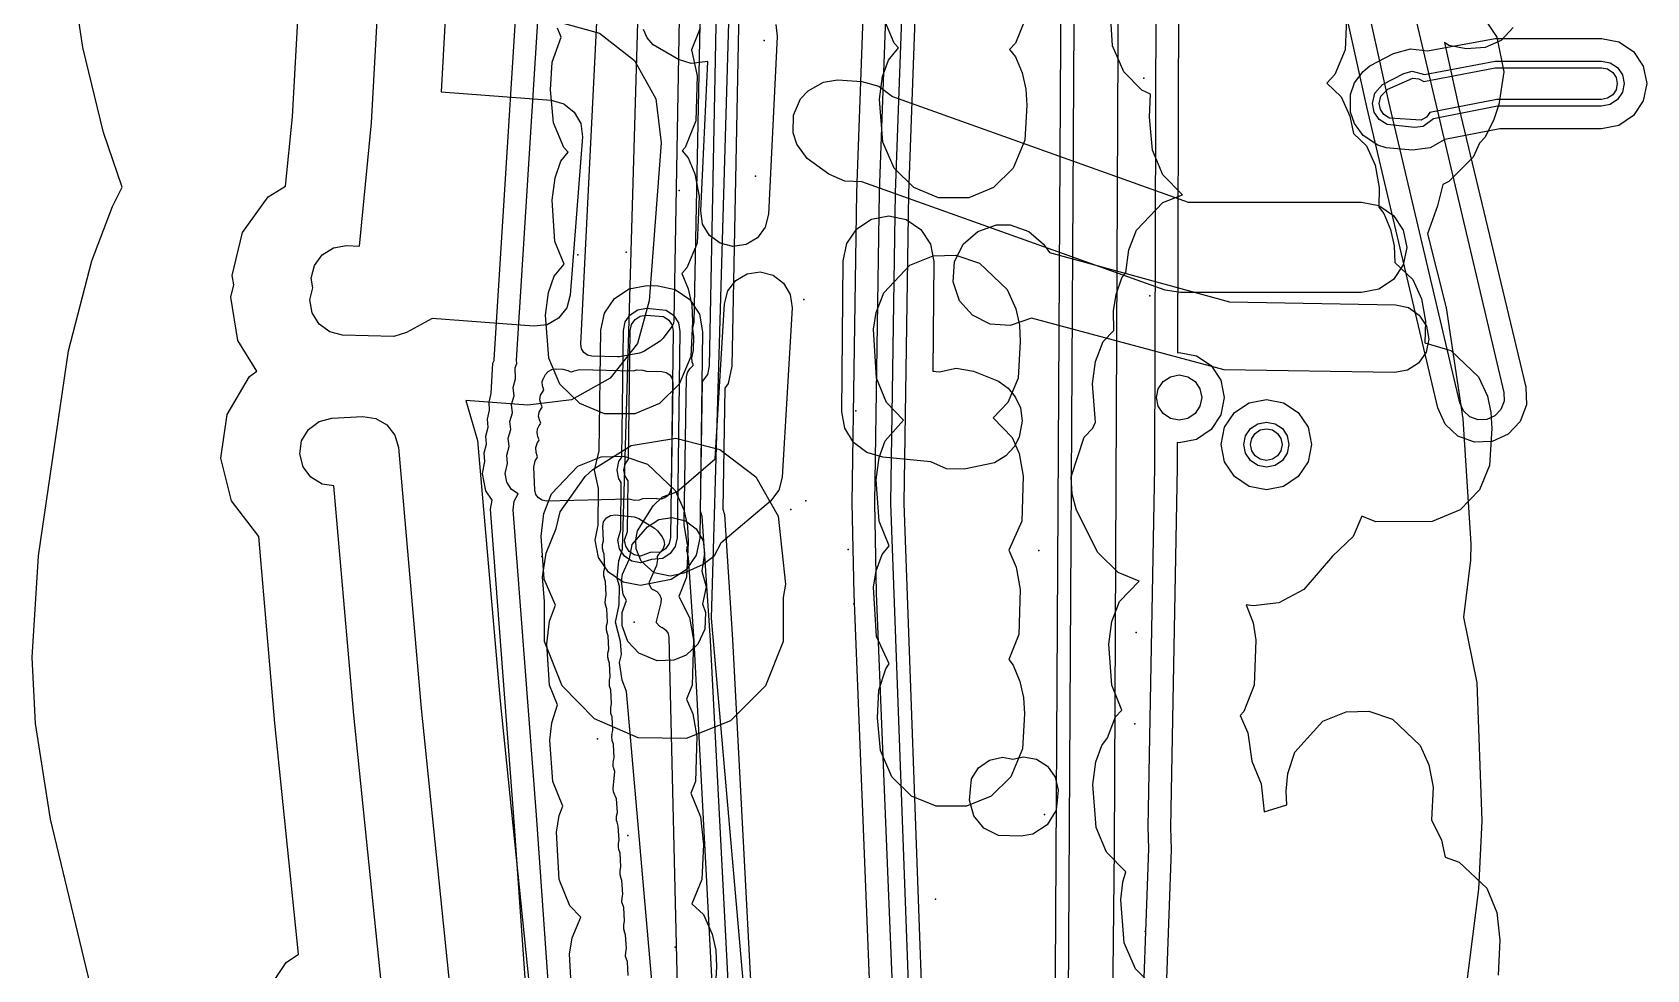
# Model space of a CAD drawing. Header units: metres. Extents: x 8738 to 9560, y -8972 to -7699.
# Drawn here: x 8825.3 to 8896.6, y -8580 to -8538.5 of the extents above; entities that cross this region are included whole.
import ezdxf

# ---------------------------------------------------------------- set-up
doc = ezdxf.new("R2010")
doc.units = ezdxf.units.M
for name, color, linetype in [('AI_GREENING_EXCLUSIONS', 1, 'Continuous'), ('AI_GREENING_LAWN', 82, 'Continuous'), ('AI_GREENING_REJECTED', 6, 'Continuous')]:
    doc.layers.add(name, color=color, linetype=linetype)

msp = doc.modelspace()

# ---------------------------------------------------------------- linework, layer by layer
at = {"layer": 'AI_GREENING_EXCLUSIONS'}
for points in [[(8856.987, -8393.842), (8848.652, -8508.187), (8847.007, -8537.931), (8848.45, -8538.041), (8850.329, -8538.565), (8851.864, -8539.769), (8852.821, -8541.468), (8853.056, -8543.405), (8852.524, -8550.401), (8851.999, -8552.281), (8850.794, -8553.817), (8849.093, -8554.775), (8847.155, -8555.008), (8844.419, -8554.797), (8844.927, -8556.571), (8845.932, -8568.086), (8847.558, -8583.964)], [(8865.049, -8405.837), (8856.816, -8513.459), (8855.497, -8536.705), (8855.175, -8553.265), (8855.091, -8553.648), (8854.869, -8553.964), (8854.769, -8559.679), (8854.845, -8559.905), (8855.209, -8565.412), (8856.148, -8583.312)], [(8866.046, -8405.913), (8857.813, -8513.525), (8856.496, -8536.743), (8856.174, -8553.285), (8856.006, -8554.049), (8855.864, -8554.253), (8855.771, -8559.602), (8855.843, -8559.839), (8856.207, -8565.359), (8857.145, -8583.242)], [(8835.397, -8581.256), (8836.481, -8579.634), (8837.025, -8579.271), (8835.98, -8569.067), (8835.259, -8560.813), (8834.061, -8559.232), (8833.58, -8557.342), (8833.86, -8555.411), (8834.857, -8553.734), (8835.171, -8553.499), (8834.34, -8552.151), (8834.029, -8550.225), (8834.156, -8549.689), (8834.156, -8549.689), (8834.088, -8549.271), (8834.538, -8547.373), (8835.68, -8545.791), (8836.448, -8545.318), (8836.752, -8542.262), (8838.675, -8507.504), (8845.615, -8412.294)], [(8849.128, -8610.081), (8846.542, -8573.2), (8845.509, -8559.596), (8845.578, -8559.205), (8845.3, -8558.789), (8845.148, -8558.024), (8845.254, -8557.492), (8845.226, -8557.119), (8845.325, -8556.723), (8845.298, -8556.372), (8845.397, -8555.977), (8845.369, -8555.626), (8845.469, -8555.23), (8845.441, -8554.879), (8845.54, -8554.484), (8845.615, -8553.154), (8845.669, -8553.025), (8845.664, -8552.99), (8846.637, -8537.497), (8848.921, -8495.692), (8854.122, -8425.872)], [(8863.055, -8427.95), (8861.377, -8455.756), (8861.457, -8456.898), (8861.32, -8457.236), (8861.113, -8460.072), (8861.2, -8460.424), (8860.956, -8461.543), (8858.673, -8488.35), (8858.696, -8489.35), (8858.562, -8489.657), (8858.442, -8491.06), (8858.36, -8492.444), (8858.448, -8492.761), (8858.284, -8493.737), (8856.521, -8523.614), (8856.569, -8524.599), (8856.445, -8524.904), (8856.362, -8526.313), (8856.321, -8527.708), (8856.415, -8528.014), (8856.285, -8528.975), (8855.255, -8564.416), (8858.909, -8606.234)], [(8863.055, -8427.95), (8861.377, -8455.756), (8861.457, -8456.898), (8861.32, -8457.236), (8861.113, -8460.072), (8861.2, -8460.424), (8860.956, -8461.543), (8858.673, -8488.35), (8858.696, -8489.35), (8858.562, -8489.657), (8858.442, -8491.06), (8858.36, -8492.444), (8858.448, -8492.761), (8858.284, -8493.737), (8856.521, -8523.614), (8856.569, -8524.599), (8856.445, -8524.904), (8856.362, -8526.313), (8856.321, -8527.708), (8856.415, -8528.014), (8856.285, -8528.975), (8855.255, -8564.416), (8858.909, -8606.234)], [(8828.112, -8581.821), (8826.058, -8573.3), (8825.397, -8569.083), (8825.253, -8566.165), (8825.523, -8561.668), (8826.858, -8552.604), (8827.885, -8548.623), (8828.795, -8546.227), (8829.22, -8545.366), (8828.398, -8542.951), (8827.49, -8539.19), (8826.249, -8530.888), (8825.953, -8526.63), (8826.101, -8523.303), (8826.718, -8519.253), (8828.828, -8510.337), (8829.517, -8508.309), (8829.123, -8507.04), (8828.293, -8503.26), (8827.222, -8494.935)], [(8850.127, -8610.025), (8847.539, -8573.128), (8846.512, -8559.629), (8846.558, -8559.242), (8846.735, -8558.928), (8846.441, -8558.731), (8846.224, -8558.407), (8846.148, -8558.024), (8846.259, -8557.588), (8846.222, -8557.214), (8846.33, -8556.833), (8846.293, -8556.468), (8846.402, -8556.086), (8846.365, -8555.721), (8846.473, -8555.34), (8846.436, -8554.975), (8846.545, -8554.593), (8846.508, -8554.228), (8846.616, -8553.847), (8846.595, -8553.352), (8846.677, -8553.161), (8846.657, -8553.016), (8847.635, -8537.556), (8849.918, -8495.766)], [(8845.159, -8507.963), (8843.323, -8541.16), (8848.184, -8541.531), (8848.748, -8541.688), (8849.208, -8542.049), (8849.495, -8542.559), (8849.566, -8543.14), (8849.034, -8550.136), (8848.877, -8550.7), (8848.515, -8551.161), (8848.005, -8551.448), (8847.424, -8551.518), (8842.925, -8551.171), (8841.786, -8551.796), (8841.228, -8551.972), (8838.971, -8551.906), (8838.402, -8551.771), (8837.927, -8551.428), (8837.62, -8550.93), (8837.527, -8550.352), (8837.654, -8549.816), (8837.586, -8549.399), (8837.721, -8548.829), (8838.064, -8548.355), (8838.064, -8548.355), (8838.562, -8548.047), (8839.14, -8547.954), (8839.72, -8547.975), (8840.242, -8542.531), (8842.166, -8507.758)], [(8885.994, -8536.19), (8890.293, -8554.442), (8890.307, -8554.832), (8890.17, -8555.197), (8889.904, -8555.483), (8889.549, -8555.644), (8889.159, -8555.658), (8888.794, -8555.521), (8888.508, -8555.255), (8888.347, -8554.9), (8885.213, -8541.6), (8882.012, -8527.164)], [(8890.716, -8538.319), (8890.179, -8538.885), (8889.467, -8539.203), (8888.636, -8539.254), (8887.871, -8539.102), (8887.677, -8538.972), (8888.304, -8541.854), (8891.267, -8554.212), (8891.294, -8554.992), (8891.021, -8555.723), (8890.489, -8556.294), (8889.779, -8556.618), (8888.999, -8556.645), (8888.268, -8556.372), (8887.697, -8555.84), (8887.373, -8555.13), (8884.238, -8541.82), (8881.037, -8527.386)], [(8854.889, -8606.177), (8851.524, -8567.668), (8851.331, -8567.156), (8851.212, -8566.385), (8851.298, -8566.031), (8851.248, -8565.456), (8851.034, -8564.599), (8851.187, -8563.833), (8851.212, -8563.01), (8851.106, -8562.663), (8851.181, -8561.886), (8851.342, -8561.367), (8852.283, -8528.975)], [(8854.889, -8606.177), (8851.524, -8567.668), (8851.331, -8567.156), (8851.212, -8566.385), (8851.298, -8566.031), (8851.248, -8565.456), (8851.034, -8564.599), (8851.187, -8563.833), (8851.212, -8563.01), (8851.106, -8562.663), (8851.181, -8561.886), (8851.342, -8561.367), (8852.283, -8528.975)], [(8862.287, -8581.128), (8861.575, -8563.356), (8861.489, -8559.323), (8861.7, -8545.594), (8862.297, -8528.89)], [(8863.283, -8581.039), (8862.574, -8563.316), (8862.489, -8559.326), (8862.701, -8545.589), (8863.298, -8528.9)], [(8874.892, -8580.776), (8874.015, -8579.921), (8873.517, -8578.77), (8873.372, -8576.87), (8873.452, -8576.095), (8873.587, -8575.635), (8872.731, -8574.757), (8872.278, -8573.673), (8872.133, -8571.773), (8872.263, -8570.775), (8872.524, -8570.051), (8872.781, -8569.712), (8873.132, -8568.783), (8873.411, -8568.489), (8872.965, -8567.382), (8872.837, -8565.563), (8872.967, -8564.565), (8873.306, -8563.69), (8874.171, -8562.779), (8873.243, -8562.399), (8872.346, -8561.52), (8871.402, -8559.652), (8871.218, -8558.939), (8871.167, -8558.171), (8871.751, -8556.417), (8872.137, -8556.015), (8872.248, -8555.761), (8872.12, -8554.067), (8872.25, -8553.069), (8872.25, -8553.069), (8872.589, -8552.194), (8873.053, -8551.705), (8873.039, -8550.835), (8873.156, -8550.108), (8873.417, -8549.384), (8873.588, -8549.134), (8873.718, -8548.145), (8874.057, -8547.27), (8875.217, -8546.048), (8876.087, -8545.701), (8875.221, -8544.817), (8874.768, -8543.733), (8874.635, -8542.28), (8874.677, -8541.257), (8874.303, -8541.084), (8873.493, -8540.274), (8872.995, -8539.123), (8872.863, -8536.952)], [(8874.92, -8537.07), (8874.857, -8557.759), (8874.558, -8573.65), (8874.593, -8574.62), (8874.258, -8583.981)], [(8875.92, -8537.064), (8875.872, -8552.685), (8875.941, -8552.671), (8876.706, -8552.823), (8877.355, -8553.257), (8877.789, -8553.906), (8877.941, -8554.671), (8877.789, -8555.436), (8877.355, -8556.085), (8876.706, -8556.519), (8875.941, -8556.671), (8875.86, -8556.655), (8875.857, -8557.764), (8875.558, -8573.665), (8875.592, -8574.655), (8875.257, -8584.048)], [(8883.365, -8537.231), (8883.283, -8539.304), (8882.83, -8540.388), (8882.467, -8540.772), (8883.108, -8541.379), (8883.494, -8542.235), (8883.653, -8543), (8884.223, -8543.54), (8884.609, -8544.396), (8884.791, -8545.385), (8884.77, -8546.254), (8884.992, -8546.53), (8885.292, -8547.24), (8885.447, -8547.959), (8885.485, -8548.705), (8886.267, -8549.446), (8886.653, -8550.302), (8886.835, -8551.291), (8886.803, -8552.243), (8887.959, -8552.592), (8889.183, -8553.751), (8889.569, -8554.607), (8889.724, -8555.326), (8889.763, -8556.043), (8889.669, -8557.669), (8889.216, -8558.753), (8888.361, -8559.63), (8887.129, -8560.145), (8884.64, -8560.159), (8884.023, -8559.918), (8883.632, -8560.812), (8882.728, -8561.678), (8881.454, -8563.154), (8880.35, -8563.748), (8879.211, -8563.881), (8878.909, -8563.832), (8879.211, -8564.62), (8879.332, -8565.39), (8879.267, -8567.382), (8878.797, -8568.547), (8878.641, -8568.724), (8878.976, -8569.494), (8879.165, -8570.747), (8879.568, -8571.747), (8879.7, -8572.987), (8880.702, -8572.665), (8880.674, -8572.063), (8880.754, -8571.288), (8881.065, -8570.341), (8882.303, -8568.968), (8883.333, -8568.561), (8884.327, -8568.534), (8885.377, -8568.886), (8886.601, -8570.045), (8886.987, -8570.901), (8887.169, -8571.89), (8887.104, -8573.332), (8887.538, -8574.234), (8887.696, -8574.984), (8888.321, -8575.201), (8889.545, -8576.36), (8889.992, -8577.435), (8890.125, -8578.652), (8890.048, -8580.197)], [(8869.178, -8537.84), (8868.708, -8539.005), (8868.446, -8539.288), (8868.713, -8539.606), (8869.013, -8540.316), (8869.168, -8541.035), (8869.207, -8541.752), (8869.13, -8543.297), (8868.615, -8544.529), (8867.738, -8545.384), (8866.654, -8545.837), (8865.304, -8545.837), (8864.22, -8545.384), (8863.343, -8544.529), (8862.845, -8543.378), (8862.7, -8541.478), (8862.83, -8540.48), (8863.091, -8539.756), (8863.537, -8539.217), (8863.346, -8539.005), (8862.893, -8537.921)], [(8889.148, -8537.489), (8889.988, -8538.746), (8890.292, -8540.277), (8890.071, -8541.718), (8889.859, -8542.373), (8889.466, -8543.163), (8889.217, -8543.43), (8888.945, -8544.043), (8887.865, -8545.123), (8887.604, -8545.248), (8887.364, -8546.2), (8886.924, -8547.438), (8887.745, -8550.709), (8888.486, -8555.606), (8888.843, -8561.132), (8888.822, -8561.851), (8888.52, -8564.38), (8889.101, -8567.276), (8889.331, -8573.377), (8889.18, -8576.399), (8888.361, -8582.792)], [(8854.773, -8538.339), (8854.389, -8539.298), (8854.641, -8540.452), (8854.576, -8542.444), (8854.106, -8543.609), (8853.976, -8543.76), (8854.241, -8544.076), (8854.541, -8544.786), (8854.723, -8545.775), (8854.641, -8547.848), (8854.188, -8548.932), (8853.959, -8549.182), (8854.248, -8549.866), (8854.403, -8550.585), (8854.442, -8551.302), (8854.365, -8552.847), (8853.85, -8554.079), (8852.973, -8554.934), (8851.889, -8555.387), (8850.539, -8555.387), (8849.455, -8554.934), (8848.578, -8554.079), (8848.08, -8552.928), (8847.935, -8551.028), (8848.065, -8550.03), (8848.326, -8549.306), (8848.762, -8548.778), (8848.356, -8547.767), (8848.228, -8545.948), (8848.358, -8544.95), (8848.358, -8544.95), (8848.619, -8544.226), (8848.936, -8543.823), (8848.744, -8543.609), (8848.291, -8542.525), (8848.158, -8541.072), (8848.226, -8539.85), (8848.623, -8538.743), (8848.471, -8538.339)], [(8858.111, -8538.186), (8858.176, -8538.704), (8857.795, -8546.567), (8857.653, -8547.134), (8857.304, -8547.605), (8856.802, -8547.906), (8856.224, -8547.992), (8855.656, -8547.85), (8855.185, -8547.502), (8854.884, -8547), (8854.798, -8546.421), (8855.119, -8539.818), (8854.376, -8539.896), (8854.376, -8539.896), (8853.817, -8539.725), (8852.695, -8539.074), (8852.435, -8538.764), (8852.266, -8538.396)], [(8840.816, -8581.934), (8839.462, -8568.71), (8838.577, -8558.565), (8838.073, -8558.492), (8837.57, -8558.193), (8837.22, -8557.725), (8837.076, -8557.157), (8837.159, -8556.578), (8837.159, -8556.578), (8837.458, -8556.075), (8837.927, -8555.725), (8838.494, -8555.58), (8839.867, -8555.508), (8840.434, -8555.588), (8840.93, -8555.874), (8841.283, -8556.325), (8841.441, -8556.876), (8842.447, -8568.416), (8844.081, -8584.374)], [(8849.119, -8581.363), (8849.004, -8579.273), (8849.121, -8578.546), (8849.495, -8577.634), (8849.015, -8577.132), (8848.545, -8575.967), (8848.43, -8573.877), (8848.547, -8573.15), (8848.701, -8572.723), (8848.264, -8571.637), (8848.136, -8569.818), (8848.216, -8569.043), (8848.469, -8568.258), (8848.117, -8567.376), (8847.989, -8565.557), (8848.119, -8564.559), (8848.379, -8563.839), (8847.885, -8562.695), (8847.74, -8560.795), (8847.87, -8559.797), (8848.209, -8558.922), (8849.369, -8557.7), (8850.399, -8557.293), (8851.393, -8557.266), (8852.443, -8557.618), (8853.667, -8558.777), (8854.053, -8559.633), (8854.208, -8560.352), (8854.247, -8561.069), (8854.17, -8562.614), (8853.833, -8563.46), (8854.302, -8564.395), (8854.484, -8565.384), (8854.419, -8567.376), (8854.173, -8568.004), (8854.449, -8568.656), (8854.631, -8569.645), (8854.566, -8571.637), (8854.363, -8572.162), (8854.791, -8573.205), (8854.924, -8574.422), (8854.847, -8575.967), (8854.412, -8577.047), (8854.918, -8577.526), (8855.304, -8578.382), (8855.459, -8579.101), (8855.498, -8579.818), (8855.404, -8581.444)]]:
    msp.add_lwpolyline(points, dxfattribs=at)
for points in [[(8884.379, -8540), (8885.425, -8539.459), (8886.177, -8539.251), (8886.923, -8539.344), (8889.92, -8538.793), (8894.612, -8538.793), (8895.377, -8538.945), (8896.026, -8539.379), (8896.459, -8540.028), (8896.612, -8540.793), (8896.459, -8541.558), (8896.026, -8542.207), (8895.377, -8542.641), (8894.612, -8542.793), (8890.115, -8542.793), (8887.695, -8543.269), (8887.04, -8543.638), (8886.265, -8543.731), (8885.093, -8543.626), (8884.722, -8543.513), (8884.073, -8543.079), (8883.699, -8542.562), (8883.525, -8542.051), (8883.526, -8541.271), (8883.703, -8540.76), (8884.073, -8540.251), (8884.379, -8540)], [(8889.92, -8539.793), (8894.612, -8539.793), (8894.994, -8539.869), (8895.319, -8540.086), (8895.536, -8540.41), (8895.612, -8540.793), (8895.536, -8541.176), (8895.319, -8541.5), (8894.994, -8541.717), (8894.612, -8541.793), (8890.018, -8541.793), (8887.183, -8542.351), (8886.729, -8542.687), (8886.342, -8542.734), (8885.14, -8542.596), (8884.78, -8542.372), (8884.563, -8542.048), (8884.487, -8541.665), (8884.595, -8541.213), (8884.933, -8540.832), (8885.873, -8540.352), (8886.249, -8540.249), (8886.797, -8540.388), (8889.92, -8539.793)], [(8889.92, -8540.093), (8894.612, -8540.093), (8894.88, -8540.146), (8895.107, -8540.298), (8895.258, -8540.525), (8895.312, -8540.793), (8895.258, -8541.061), (8895.107, -8541.288), (8894.88, -8541.44), (8894.612, -8541.493), (8889.988, -8541.493), (8887.025, -8542.076), (8886.874, -8542.268), (8886.636, -8542.402), (8885.244, -8542.317), (8884.992, -8542.16), (8884.84, -8541.933), (8884.787, -8541.665), (8884.863, -8541.348), (8885.173, -8541.039), (8886.271, -8540.548), (8886.542, -8540.582), (8886.755, -8540.702), (8889.92, -8540.093)], [(8860.22, -8540.722), (8860.85, -8540.62), (8861.926, -8540.692), (8862.678, -8540.899), (8863.272, -8541.361), (8876.351, -8546.032), (8884.003, -8546.032), (8884.768, -8546.185), (8885.417, -8546.618), (8885.851, -8547.267), (8886.003, -8548.032), (8885.851, -8548.798), (8885.417, -8549.447), (8884.768, -8549.88), (8884.003, -8550.032), (8876.004, -8550.032), (8875.331, -8549.916), (8861.926, -8545.128), (8861.175, -8545.109), (8860.461, -8544.793), (8859.508, -8544.103), (8859.043, -8543.476), (8858.879, -8542.961), (8858.899, -8542.181), (8859.215, -8541.468), (8859.541, -8541.108), (8860.22, -8540.722)], [(8868.651, -8556.853), (8868.283, -8557.25), (8867.778, -8557.553), (8866.439, -8557.836), (8865.659, -8557.819), (8864.971, -8557.516), (8862.846, -8557.309), (8862.139, -8557.103), (8861.553, -8556.656), (8861.17, -8556.027), (8861.04, -8555.302), (8861.095, -8548.621), (8861.254, -8547.856), (8861.692, -8547.211), (8862.345, -8546.783), (8863.111, -8546.637), (8863.876, -8546.796), (8864.521, -8547.234), (8864.949, -8547.887), (8865.095, -8548.653), (8865.055, -8553.505), (8865.358, -8553.534), (8866.092, -8553.37), (8866.861, -8553.503), (8867.954, -8553.94), (8868.392, -8554.256), (8868.701, -8554.632), (8868.926, -8555.122), (8869.013, -8555.705), (8868.879, -8556.425), (8868.651, -8556.853)], [(8867.878, -8547.038), (8868.472, -8547.038), (8869.305, -8547.323), (8869.949, -8547.889), (8870.214, -8548.262), (8878.172, -8550.445), (8885.508, -8550.568), (8886.08, -8550.692), (8886.561, -8551.026), (8886.878, -8551.518), (8886.983, -8552.094), (8886.859, -8552.666), (8886.525, -8553.147), (8886.033, -8553.463), (8885.457, -8553.568), (8877.932, -8553.441), (8869.421, -8551.155), (8868.472, -8551.478), (8867.586, -8551.419), (8866.806, -8551.032), (8866.24, -8550.388), (8865.955, -8549.555), (8866.014, -8548.669), (8866.401, -8547.889), (8867.045, -8547.323), (8867.878, -8547.038)], [(8862.556, -8562.33), (8862.817, -8561.606), (8863.121, -8561.216), (8862.684, -8560.13), (8862.556, -8558.311), (8862.686, -8557.313), (8862.947, -8556.589), (8863.761, -8555.663), (8863.014, -8554.894), (8862.561, -8553.81), (8862.429, -8551.639), (8862.546, -8550.912), (8862.885, -8550.037), (8864.045, -8548.815), (8865.075, -8548.408), (8866.069, -8548.381), (8867.119, -8548.733), (8868.343, -8549.892), (8868.729, -8550.748), (8868.884, -8551.467), (8868.923, -8552.184), (8868.829, -8553.81), (8868.376, -8554.894), (8867.721, -8555.571), (8868.569, -8556.439), (8868.869, -8557.149), (8869.051, -8558.138), (8868.986, -8560.13), (8868.416, -8561.417), (8868.739, -8562.166), (8868.921, -8563.155), (8868.856, -8565.147), (8868.411, -8566.252), (8868.609, -8566.505), (8868.909, -8567.215), (8869.064, -8567.934), (8869.103, -8568.651), (8869.026, -8570.196), (8868.511, -8571.428), (8867.634, -8572.283), (8866.55, -8572.736), (8865.2, -8572.736), (8864.116, -8572.283), (8863.239, -8571.428), (8862.741, -8570.277), (8862.608, -8568.824), (8862.676, -8567.602), (8862.987, -8566.655), (8863.128, -8566.437), (8862.571, -8565.228), (8862.439, -8563.057), (8862.556, -8562.33)], [(8852.698, -8559.462), (8853.113, -8559.05), (8853.741, -8558.829), (8855.444, -8557.375), (8855.845, -8550.522), (8855.992, -8549.956), (8856.345, -8549.489), (8856.85, -8549.193), (8857.43, -8549.112), (8857.996, -8549.26), (8858.463, -8549.613), (8858.759, -8550.118), (8858.839, -8550.697), (8858.401, -8558.188), (8858.247, -8558.769), (8857.878, -8559.242), (8855.688, -8561.111), (8855.371, -8561.695), (8854.899, -8562.041), (8854.052, -8562.435), (8853.451, -8562.569), (8852.737, -8562.411), (8852.168, -8561.903), (8851.947, -8561.361), (8851.924, -8560.957), (8852.01, -8560.561), (8852.698, -8559.462)], [(8852.91, -8549.73), (8853.673, -8549.893), (8854.316, -8550.335), (8854.74, -8550.99), (8854.882, -8551.757), (8854.755, -8560.878), (8854.592, -8561.641), (8854.149, -8562.284), (8853.495, -8562.709), (8852.13, -8562.976), (8851.365, -8562.824), (8850.716, -8562.39), (8850.282, -8561.741), (8850.13, -8560.976), (8850.262, -8560.311), (8850.285, -8558.688), (8850.102, -8557.877), (8850.308, -8557.031), (8850.382, -8551.695), (8850.545, -8550.932), (8850.988, -8550.289), (8851.642, -8549.864), (8852.41, -8549.723), (8852.91, -8549.73)], [(8853.599, -8551.032), (8853.811, -8551.36), (8853.882, -8551.743), (8853.755, -8560.864), (8853.673, -8561.246), (8853.452, -8561.567), (8853.125, -8561.78), (8852.624, -8561.825), (8852.13, -8561.976), (8851.747, -8561.9), (8851.423, -8561.683), (8851.206, -8561.359), (8851.13, -8560.976), (8851.26, -8560.513), (8851.289, -8558.425), (8851.178, -8558.26), (8851.102, -8557.877), (8851.178, -8557.494), (8851.304, -8557.305), (8851.382, -8551.709), (8851.464, -8551.327), (8851.685, -8551.006), (8852.012, -8550.793), (8852.396, -8550.723), (8853.277, -8550.811), (8853.599, -8551.032)], [(8853.384, -8551.241), (8853.532, -8551.471), (8853.582, -8551.739), (8853.455, -8560.86), (8853.398, -8561.127), (8853.243, -8561.352), (8853.014, -8561.501), (8852.564, -8561.512), (8852.13, -8561.676), (8851.862, -8561.623), (8851.635, -8561.471), (8851.483, -8561.244), (8851.43, -8560.976), (8851.558, -8560.596), (8851.59, -8558.346), (8851.455, -8558.145), (8851.402, -8557.877), (8851.455, -8557.609), (8851.603, -8557.388), (8851.682, -8551.713), (8851.739, -8551.446), (8851.894, -8551.221), (8852.123, -8551.072), (8852.392, -8551.023), (8853.159, -8551.087), (8853.384, -8551.241)], [(8875.941, -8555.671), (8875.558, -8555.595), (8875.234, -8555.378), (8875.017, -8555.054), (8874.941, -8554.671), (8875.017, -8554.288), (8875.234, -8553.964), (8875.558, -8553.747), (8875.941, -8553.671), (8876.324, -8553.747), (8876.648, -8553.964), (8876.865, -8554.288), (8876.941, -8554.671), (8876.865, -8555.054), (8876.648, -8555.378), (8876.324, -8555.595), (8875.941, -8555.671)], [(8880.564, -8558.598), (8879.799, -8558.75), (8879.034, -8558.598), (8878.385, -8558.164), (8877.951, -8557.515), (8877.799, -8556.75), (8877.951, -8555.985), (8878.385, -8555.336), (8879.034, -8554.902), (8879.799, -8554.75), (8880.564, -8554.902), (8881.213, -8555.336), (8881.647, -8555.985), (8881.799, -8556.75), (8881.647, -8557.515), (8881.213, -8558.164), (8880.564, -8558.598)], [(8879.799, -8557.75), (8879.416, -8557.674), (8879.092, -8557.457), (8878.875, -8557.133), (8878.799, -8556.75), (8878.875, -8556.367), (8879.092, -8556.043), (8879.416, -8555.826), (8879.799, -8555.75), (8880.182, -8555.826), (8880.506, -8556.043), (8880.723, -8556.367), (8880.799, -8556.75), (8880.723, -8557.133), (8880.506, -8557.457), (8880.182, -8557.674), (8879.799, -8557.75)], [(8848.41, -8560.455), (8848.581, -8559.726), (8849.692, -8558.16), (8850.027, -8557.842), (8851.724, -8556.781), (8853.702, -8556.47), (8855.642, -8556.96), (8857.236, -8558.172), (8858.226, -8559.912), (8858.54, -8562.924), (8858.444, -8563.504), (8858.444, -8565.454), (8857.659, -8567.406), (8856.109, -8568.956), (8854.157, -8569.741), (8852.033, -8569.712), (8850.108, -8568.876), (8848.677, -8567.406), (8847.892, -8565.454), (8847.892, -8563.68), (8847.801, -8562.597), (8847.971, -8561.554), (8848.41, -8560.455)], [(8879.531, -8557.397), (8879.304, -8557.245), (8879.152, -8557.018), (8879.099, -8556.75), (8879.152, -8556.482), (8879.304, -8556.255), (8879.531, -8556.103), (8879.799, -8556.05), (8880.067, -8556.103), (8880.294, -8556.255), (8880.446, -8556.482), (8880.499, -8556.75), (8880.446, -8557.018), (8880.294, -8557.245), (8880.067, -8557.397), (8879.799, -8557.45), (8879.531, -8557.397)], [(8851.346, -8562.48), (8851.65, -8561.794), (8851.771, -8561.166), (8852.439, -8560.378), (8852.948, -8560.06), (8853.542, -8559.967), (8854.124, -8560.114), (8854.602, -8560.477), (8854.899, -8560.999), (8854.971, -8561.549), (8854.845, -8562.339), (8855.042, -8563.035), (8854.883, -8563.781), (8855.013, -8564.168), (8854.984, -8564.908), (8854.677, -8565.569), (8854.153, -8566.054), (8853.611, -8566.281), (8852.871, -8566.31), (8852.064, -8565.974), (8851.579, -8565.45), (8851.323, -8564.762), (8851.323, -8564.168), (8851.511, -8563.644), (8851.377, -8563.372), (8851.295, -8562.793), (8851.346, -8562.48)], [(8866.673, -8572.464), (8866.766, -8571.523), (8867.082, -8571.03), (8867.562, -8570.695), (8868.134, -8570.57), (8868.588, -8570.651), (8869.062, -8570.547), (8869.639, -8570.649), (8870.132, -8570.965), (8870.466, -8571.445), (8870.592, -8572.017), (8870.504, -8572.907), (8870.105, -8573.56), (8869.483, -8573.964), (8868.964, -8574.063), (8867.959, -8574.027), (8867.316, -8573.708), (8866.863, -8573.154), (8866.673, -8572.464)]]:
    msp.add_lwpolyline(points, close=True, dxfattribs=at)
at = {"layer": 'AI_GREENING_LAWN'}
for points in [[(8855.116, -8490.838), (8854.053, -8526.201), (8854.053, -8526.205), (8853.616, -8551.249), (8853.59, -8551.399), (8853.52, -8551.535), (8853.145, -8552.049), (8853.009, -8552.176), (8852.28, -8552.638), (8852.098, -8552.709), (8851.212, -8552.862), (8851.114, -8552.869), (8849.984, -8552.84), (8849.791, -8552.796), (8849.63, -8552.68), (8849.527, -8552.511), (8849.498, -8552.315), (8850.935, -8523.547), (8850.935, -8523.538), (8853.566, -8484.026)], [(8871.031, -8586.312), (8871.469, -8510.144), (8871.508, -8509.955), (8871.614, -8509.794), (8871.774, -8509.686), (8871.963, -8509.647), (8872.861, -8509.634), (8873.055, -8509.67), (8873.22, -8509.779), (8873.33, -8509.943), (8873.368, -8510.136), (8873.067, -8574.599), (8873.067, -8574.601), (8872.944, -8586.853)], [(8870.866, -8510.519), (8870.406, -8590.44)], [(8863.996, -8528.954), (8863.4, -8545.612), (8863.4, -8545.617), (8863.19, -8559.322), (8863.19, -8559.335), (8863.979, -8580.955)], [(8864.578, -8580.917), (8863.79, -8559.345), (8863.79, -8559.319), (8864, -8545.638), (8864, -8545.628), (8864.595, -8528.983)], [(8855.449, -8583.353), (8854.509, -8565.446), (8854.509, -8565.443), (8854.264, -8561.733), (8854.219, -8561.578), (8854.222, -8561.577), (8854.186, -8561.462), (8854.205, -8561.264), (8854.222, -8561.208), (8854.221, -8561.17), (8854.068, -8560.292), (8854.06, -8560.197), (8854.173, -8553.75), (8854.213, -8553.561), (8854.322, -8553.402), (8854.441, -8553.284), (8854.466, -8553.249), (8854.46, -8553.207), (8854.424, -8553.1), (8854.401, -8552.881), (8854.436, -8552.782), (8854.429, -8552.78), (8854.486, -8552.589), (8854.499, -8551.949), (8854.457, -8551.789), (8854.446, -8551.599), (8854.47, -8551.526), (8854.464, -8551.524), (8854.512, -8551.349), (8854.797, -8536.688)], [(8851.595, -8580.22), (8851.556, -8579.618), (8851.5, -8579.444), (8851.506, -8579.442), (8851.478, -8579.371), (8851.481, -8579.181), (8851.514, -8579.019), (8851.475, -8578.417), (8851.419, -8578.243), (8851.425, -8578.241), (8851.398, -8578.17), (8851.4, -8577.98), (8851.434, -8577.818), (8851.395, -8577.216), (8851.339, -8577.042), (8851.345, -8577.04), (8851.317, -8576.969), (8851.32, -8576.779), (8851.354, -8576.617), (8851.315, -8576.015), (8851.259, -8575.841), (8851.265, -8575.839), (8851.237, -8575.768), (8851.24, -8575.578), (8851.273, -8575.416), (8851.234, -8574.814), (8851.178, -8574.64), (8851.184, -8574.638), (8851.157, -8574.566), (8851.159, -8574.376), (8851.193, -8574.215), (8851.154, -8573.613), (8851.098, -8573.439), (8851.104, -8573.437), (8851.076, -8573.365), (8851.079, -8573.175), (8851.113, -8573.014), (8851.074, -8572.412), (8851.037, -8572.297), (8851.007, -8572.25), (8850.945, -8572.103), (8850.933, -8571.943), (8850.995, -8571.192), (8850.993, -8571.155), (8850.964, -8571.084), (8850.968, -8571.082), (8850.93, -8570.988), (8850.922, -8570.825), (8850.938, -8570.772), (8850.935, -8570.771), (8850.971, -8570.592), (8850.94, -8569.99), (8850.888, -8569.833), (8850.864, -8569.644), (8850.883, -8569.57), (8850.876, -8569.569), (8850.912, -8569.39), (8850.881, -8568.787), (8850.831, -8568.635), (8850.818, -8568.367), (8850.853, -8568.211), (8850.823, -8567.585), (8850.772, -8567.433), (8850.759, -8567.165), (8850.794, -8567.009), (8850.766, -8566.406), (8850.713, -8566.231), (8850.719, -8566.229), (8850.693, -8566.157), (8850.699, -8565.967), (8850.736, -8565.806), (8850.707, -8565.204), (8850.654, -8565.029), (8850.661, -8565.027), (8850.634, -8564.955), (8850.64, -8564.765), (8850.677, -8564.604), (8850.649, -8564.001), (8850.596, -8563.827), (8850.602, -8563.825), (8850.575, -8563.753), (8850.582, -8563.563), (8850.618, -8563.401), (8850.59, -8562.799), (8850.537, -8562.624), (8850.543, -8562.622), (8850.517, -8562.55), (8850.523, -8562.36), (8850.559, -8562.199), (8850.531, -8561.597), (8850.478, -8561.422), (8850.484, -8561.42), (8850.458, -8561.348), (8850.464, -8561.158), (8850.5, -8560.997), (8850.47, -8560.375), (8850.506, -8560.163), (8850.627, -8559.986), (8850.811, -8559.876), (8851.024, -8559.853), (8851.861, -8559.945), (8852.07, -8560.017), (8852.752, -8560.44), (8852.885, -8560.56), (8853.089, -8560.826), (8853.173, -8560.989), (8853.192, -8561.171), (8853.144, -8561.348), (8853.036, -8561.495), (8852.91, -8561.614), (8852.881, -8561.658), (8852.874, -8561.71), (8852.886, -8561.833), (8852.846, -8562.085), (8852.846, -8562.085), (8852.517, -8562.831), (8852.507, -8562.884), (8852.523, -8562.936), (8852.613, -8563.092), (8852.643, -8563.126), (8852.682, -8563.147), (8852.69, -8563.149), (8852.858, -8563.236), (8852.981, -8563.379), (8853.043, -8563.558), (8853.033, -8563.747), (8852.833, -8564.569), (8852.83, -8564.609), (8852.853, -8564.641), (8852.982, -8564.77), (8853.073, -8564.827), (8853.116, -8564.84), (8853.26, -8564.948), (8853.356, -8565.099), (8853.392, -8565.275), (8854.18, -8598.576)]]:
    msp.add_lwpolyline(points, dxfattribs=at)
msp.add_lwpolyline([(8847.749, -8554.976), (8847.689, -8554.773), (8847.718, -8554.563), (8847.831, -8554.384), (8847.84, -8554.375), (8847.865, -8554.334), (8847.831, -8554.235), (8847.834, -8554.234), (8847.8, -8554.151), (8847.796, -8553.975), (8847.853, -8553.808), (8847.864, -8553.794), (8847.94, -8553.656), (8848.055, -8553.517), (8848.212, -8553.427), (8848.391, -8553.399), (8848.702, -8553.407), (8848.927, -8553.467), (8849.02, -8553.517), (8849.073, -8553.531), (8849.127, -8553.519), (8849.202, -8553.481), (8849.44, -8553.427), (8851.819, -8553.485), (8851.975, -8553.446), (8852.243, -8553.453), (8852.396, -8553.5), (8853.08, -8553.517), (8853.27, -8553.559), (8853.429, -8553.671), (8853.533, -8553.834), (8853.568, -8554.026), (8853.487, -8558.668), (8853.452, -8558.843), (8853.357, -8558.995), (8853.215, -8559.104), (8853.044, -8559.156), (8852.865, -8559.144), (8852.839, -8559.138), (8852.231, -8559.152), (8852.073, -8559.2), (8851.884, -8559.219), (8851.81, -8559.198), (8851.808, -8559.204), (8851.631, -8559.164), (8847.974, -8559.243), (8847.784, -8559.21), (8847.622, -8559.108), (8847.509, -8558.953), (8847.463, -8558.766), (8847.416, -8557.751), (8847.487, -8557.471), (8847.566, -8557.339), (8847.582, -8557.291), (8847.576, -8557.241), (8847.529, -8557.103), (8847.507, -8556.876), (8847.587, -8556.662), (8847.642, -8556.58), (8847.658, -8556.545), (8847.649, -8556.507), (8847.602, -8556.396), (8847.562, -8556.228), (8847.583, -8556.056), (8847.661, -8555.901), (8847.709, -8555.836), (8847.728, -8555.798), (8847.716, -8555.758), (8847.685, -8555.698), (8847.632, -8555.506), (8847.658, -8555.308), (8847.758, -8555.136), (8847.773, -8555.12), (8847.796, -8555.081), (8847.782, -8555.037), (8847.749, -8554.976)], close=True, dxfattribs=at)
at = {"layer": 'AI_GREENING_REJECTED'}
for p in [(8857.6, -8538.88), (8874.39, -8540.55), (8857.22, -8544.89), (8853.84, -8545.52), (8849.37, -8548.36), (8851.51, -8548.24), (8874.65, -8550.17), (8859.35, -8550.34), (8861.66, -8555.26), (8859.44, -8559.24), (8858.78, -8559.62), (8861.31, -8561.39), (8869.75, -8561.43), (8847.78, -8561.69), (8861.57, -8563.78), (8851.85, -8564.6), (8874.05, -8565.06), (8873.98, -8569.09), (8850.24, -8569.75), (8870, -8573.1), (8851.58, -8574.03), (8865.18, -8576.84), (8874.45, -8578.27), (8853.67, -8578.96)]:
    msp.add_point(p, dxfattribs=at)

doc.saveas('drawing.dxf')
